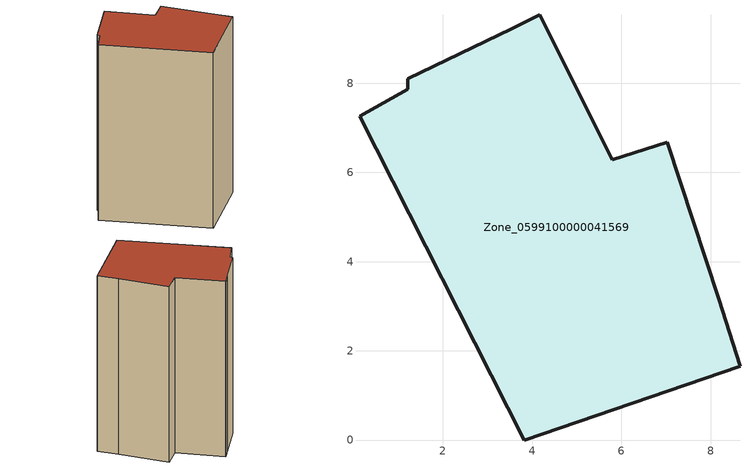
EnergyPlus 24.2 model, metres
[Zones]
Zone_0599100000041569
 floor ground (C_G): 8.66,1.65 3.82,0 0.13,7.26 1.21,7.87 1.21,8.1 3.54,9.23 4.01,9.45 4.17,9.53 5.79,6.28 7.03,6.68 8.18,3.17 z2.98
 wall outside (C_F): 5.79,6.28 4.17,9.53 4.01,9.45 3.54,9.23 1.21,8.1 1.21,7.87 0.13,7.26 3.82,0 8.66,1.65 8.18,3.17 7.03,6.68 5.79,6.28 z2.98:17.29
 roof outside (C_R): 4.17,9.53 4.01,9.45 3.54,9.23 1.21,8.1 1.21,7.87 0.13,7.26 3.82,0 8.66,1.65 8.18,3.17 7.03,6.68 5.79,6.28 z17.29
[BUILDING]
Pand.0599100000041569: North Axis=0; Terrain=City; Loads Convergence Tolerance Value=0.04; Temperature Convergence Tolerance Value=0.4; Solar Distribution=FullExterior; Maximum Number of Warmup Days=25; Minimum Number of Warmup Days=1
[Site:Location]
Rotterdam.The.Hague.AP_ZH_NLD Design_Conditions: Latitude=51.96; Longitude=4.45; Time Zone=1; Elevation=-4.5
[SITE:GROUNDTEMPERATURE:BUILDINGSURFACE]
18, 18, 18, 18, 18, 18, 18, 18, 18, 18, 18, 18
[MATERIAL] Thermal Absorptance=0.9; Solar Absorptance=0.7; Visible Absorptance=0.7
Name | Roughness | Thickness | Conductivity | Density | Specific Heat
G.TI.1946 | MediumSmooth | 0.15 | 1 | 540 | 1210
F.TI.1946 | Rough | 0.3 | 0.857143 | 1920 | 840
R.TI.1946 | MediumRough | 0.2 | 0.1 | 1500 | 1000
[CONSTRUCTION]
C_G: G.TI.1946
C_F: F.TI.1946
C_R: R.TI.1946
[ZONE]
Zone_0599100000041569: Type=1; Multiplier=1; Ceiling Height=Autocalculate; Volume=Autocalculate; Floor Area=autocalculate; Part of Total Floor Area=Yes
[ZONEINFILTRATION:DESIGNFLOWRATE]
Infil_Zone_0599100000041569: Zone or ZoneList or Space or SpaceList=Zone_0599100000041569; Schedule=AlwaysOn; Design Flow Rate Calculation Method=Flow/Area; Flow Rate per Floor Area=0.003; Constant Term Coefficient=1; Temperature Term Coefficient=0; Velocity Term Coefficient=0; Velocity Squared Term Coefficient=0
[HVACTEMPLATE:ZONE:IDEALLOADSAIRSYSTEM]
Zone_0599100000041569: Maximum Heating Supply Air Temperature=50; Minimum Cooling Supply Air Temperature=13; Maximum Heating Supply Air Humidity Ratio=0.0156; Minimum Cooling Supply Air Humidity Ratio=0.0077; Heating Limit=NoLimit; Cooling Limit=NoLimit; Dehumidification Control Type=ConstantSensibleHeatRatio; Cooling Sensible Heat Ratio=0.7; Dehumidification Setpoint=60; Humidification Control Type=None; Humidification Setpoint=30; Outdoor Air Method=None; Outdoor Air Flow Rate per Person=0.00944; Outdoor Air Flow Rate per Zone Floor Area=0; Outdoor Air Flow Rate per Zone=0; Demand Controlled Ventilation Type=None; Outdoor Air Economizer Type=NoEconomizer; Heat Recovery Type=None; Sensible Heat Recovery Effectiveness=0.7; Latent Heat Recovery Effectiveness=0.65
[ZONECONTROL:THERMOSTAT]
ThermostatControl_Zone_0599100000041569: Zone or ZoneList=Zone_0599100000041569; Control Type Schedule=DualSetpointControlType; Control 1=Thermostat_Zone_0599100000041569; Temperature Difference Between Cutout And Setpoint=0
[THERMOSTATSETPOINT:DUALSETPOINT]
Thermostat_Zone_0599100000041569: Heating Setpoint Temperature Schedule=HeatingSetpoint_Zone_0599100000041569; Cooling Setpoint Temperature Schedule=CoolingSetpoint_Zone_0599100000041569
[SCHEDULE:COMPACT]
HeatingSetpoint_Zone_0599100000041569: Through: 12/31, For: AllDays, Until: 24:00, 21
CoolingSetpoint_Zone_0599100000041569: Through: 12/31, For: AllDays, Until: 24:00, 24
DualSetpointControlType: Through: 12/31, For: AllDays, Until: 24:00, 4
AlwaysOn: Through: 12/31, For: AllDays, Until: 24:00, 1
